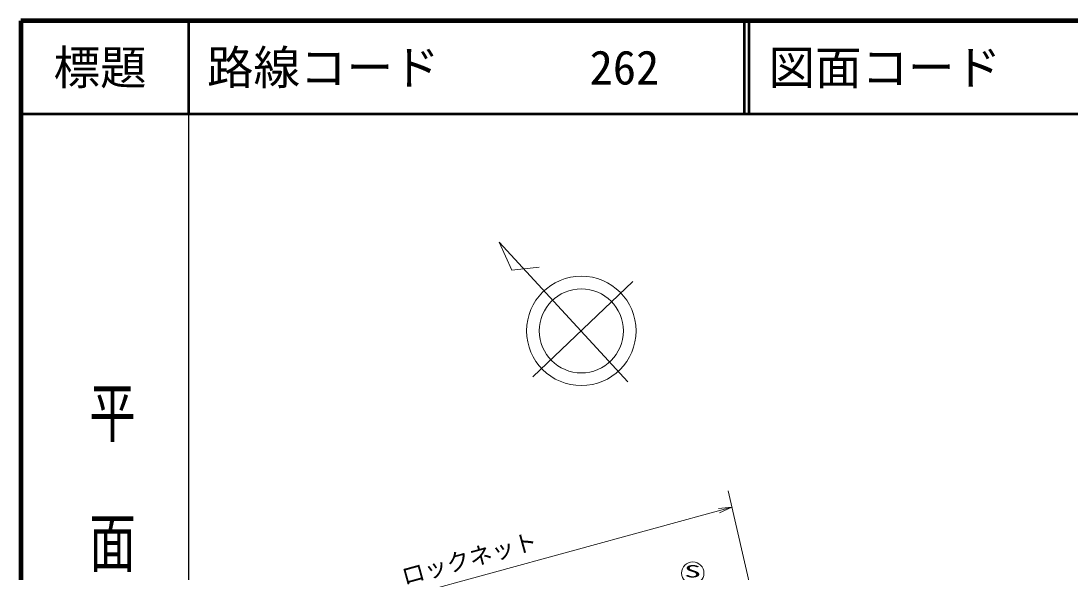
# Model space of a CAD drawing. Units: millimetres, scale not verified. Extents: x 40000 to 680000, y 20000 to 380000.
# Drawn here: x 40000 to 152796, y 320730 to 380000 of the extents above; entities that cross this region are included whole.
import ezdxf
from ezdxf.enums import TextEntityAlignment as Align

# ---------------------------------------------------------------- set-up
doc = ezdxf.new("R2010")
doc.units = ezdxf.units.MM
doc.header["$LTSCALE"] = 1000
for name, color, linetype, lineweight in [('M-BMK-SRVR', 3, 'Continuous', 13), ('M-STR-STR3', 7, 'Continuous', 13), ('M-STR-STRC', 7, 'Continuous', 13), ('M-TTL', 7, 'Continuous', 13), ('M-TTL-BAND', 7, 'Continuous', 25), ('M-TTL-LINE', 7, 'Continuous', 50)]:
    doc.layers.add(name, color=color, linetype=linetype, lineweight=lineweight)
doc.layers.add('M-TTL-TXT', color=7, linetype='Continuous')
doc.styles.add('@ＭＳ ゴシック', font='')
doc.styles.add('ＭＳ ゴシック', font='')
doc.styles.get('@ＭＳ ゴシック').set_extended_font_data('@MS Gothic')
doc.styles.get('ＭＳ ゴシック').set_extended_font_data('MS Gothic')

# ---------------------------------------------------------------- blocks, each defined once
blk = doc.blocks.new('open_arrow')
at = {"color": 0, "linetype": 'Continuous', "lineweight": -2}
blk.add_lwpolyline([(7.5, 1.25), (0, 0), (7.5, -1.25)], dxfattribs=at)

msp = doc.modelspace()

# ---------------------------------------------------------------- linework, layer by layer
at = {"layer": 'M-BMK-SRVR'}
for p, q in [((105263, 341198), (91427, 356193)), ((91427, 356193), (92763, 353183)), ((92763, 353183), (95705, 353505)), ((95032, 341738), (105771, 351985))]:
    msp.add_line(p, q, dxfattribs=at)
for radius in [5885, 4520]:
    msp.add_circle((100254, 346665), radius, dxfattribs=at)
at = {"layer": 'M-STR-STR3'}
for p, q in [((118880, 317096), (116048, 329460)), ((61975, 312810), (116447, 327716))]:
    msp.add_line(p, q, dxfattribs=at)
at = {"layer": 'M-STR-STRC'}
msp.add_circle((112231, 320615), 1200, dxfattribs=at)
at = {"layer": 'M-TTL', "color": 2, "lineweight": 140}
for p, q in [((40000, 380000), (40000, 20000)), ((680000, 380000), (40000, 380000))]:
    msp.add_line(p, q, dxfattribs=at)
at = {"layer": 'M-TTL-BAND'}
msp.add_line((58000, 370000), (58000, 20000), dxfattribs=at)
at = {"layer": 'M-TTL-LINE'}
for p, q in [((58000, 380000), (58000, 370000)), ((117750, 380000), (117750, 370000)), ((118250, 380000), (118250, 370000)), ((40000, 370000), (680000, 370000))]:
    msp.add_line(p, q, dxfattribs=at)

# ---------------------------------------------------------------- block references
at = {"layer": 'M-STR-STR3', "xscale": 193, "yscale": 193, "rotation": 195.3}
msp.add_blockref('open_arrow', (116447, 327716), dxfattribs=at)

# ---------------------------------------------------------------- texts
at = {"layer": 'M-STR-STR3', "style": 'ＭＳ ゴシック'}
msp.add_text('ロックネット', height=1833, rotation=15.404, dxfattribs=at).set_placement((80730, 321072), align=Align.TOP_LEFT)
at = {"layer": 'M-STR-STRC', "style": 'ＭＳ ゴシック', "width": 2}
msp.add_text('S', height=1320, rotation=359.905, dxfattribs=at).set_placement((111311, 319754), align=Align.BOTTOM_LEFT)
at = {"layer": 'M-TTL-BAND', "style": '@ＭＳ ゴシック', "width": 1.4}
msp.add_text('平  面  図', height=3666, rotation=270, dxfattribs=at).set_placement((49777, 306475), align=Align.MIDDLE_RIGHT)
at = {"layer": 'M-TTL-TXT', "style": 'ＭＳ ゴシック'}
msp.add_text('標題', height=3666, dxfattribs=at).set_placement((48500, 375000), align=Align.MIDDLE_CENTER)
for s, p in [('路線コード', (60000, 375000)), ('262', (101142, 375000)), ('図面コード', (120380, 375000))]:
    msp.add_text(s, height=3666, dxfattribs=at).set_placement(p, align=Align.MIDDLE_LEFT)

doc.saveas('drawing.dxf')
